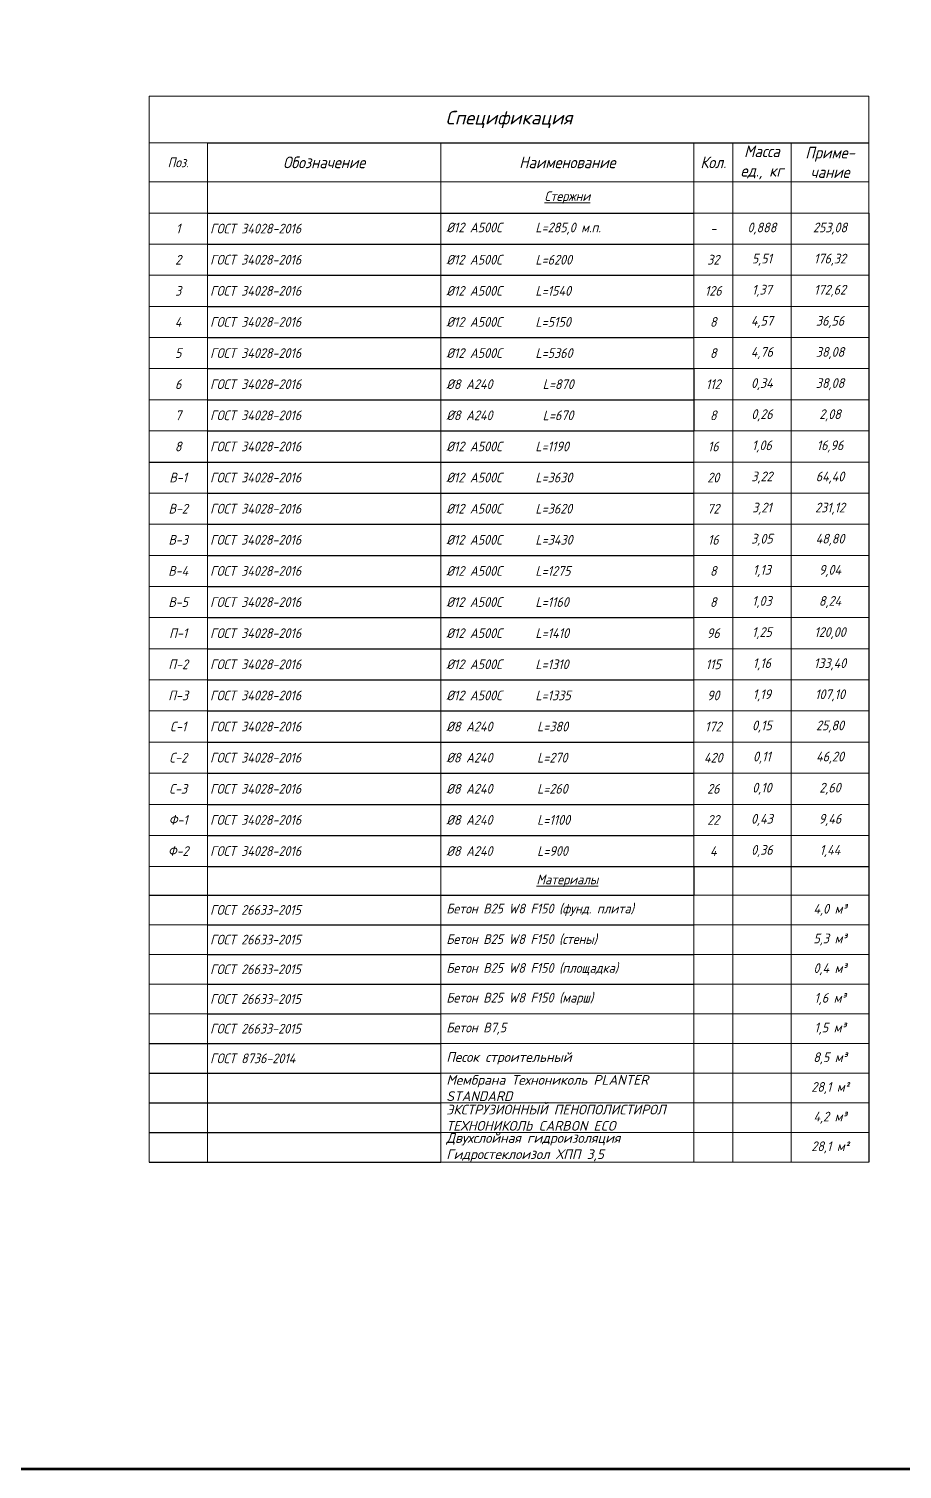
# Model space of a CAD drawing. Header units: millimetres. Extents: x 504091 to 2165846, y 135022 to 442887.
# Drawn here: x 1453518 to 1475961, y 202751 to 239776 of the extents above; entities that cross this region are included whole.
import ezdxf

# ---------------------------------------------------------------- set-up
doc = ezdxf.new("R2010")
doc.units = ezdxf.units.MM
doc.layers.get('Defpoints').update_dxf_attribs({"color": 255})
doc.layers.add('Размеры (линейные)', color=154, linetype='Continuous', lineweight=9)
doc.layers.add('Размеры КР', color=164, linetype='Continuous', lineweight=9)
doc.styles.add('GOST 2.304_new', font='isocpeur.ttf', dxfattribs={"width": 0.9, "oblique": 15})

# ---------------------------------------------------------------- blocks, each defined once
blk = doc.blocks.new('*T4025')
at = {"layer": 'Defpoints', "color": 8, "linetype": 'ByBlock', "lineweight": 0, "transparency": 16777216}
for p, q in [((0, 0), (18500, 0)), ((0, 0), (0, -1200)), ((18500, 0), (18500, -1200))]:
    blk.add_line(p, q, dxfattribs=at)
at = {"layer": 'Размеры (линейные)', "color": 0, "linetype": 'ByBlock', "transparency": 16777216}
for p, q in [((0, -1200), (1500, -1200)), ((0, -1200), (0, -27404)), ((1500, -1200), (1500, -27404)), ((7500, -1200), (7500, -27404)), ((14000, -1200), (14000, -7004)), ((15000, -1200), (15000, -27404)), ((16500, -1200), (16500, -27404)), ((18500, -1200), (18500, -3004)), ((0, -2204), (18500, -2204)), ((0, -3004), (1500, -3004)), ((14000, -3004), (18500, -3004)), ((0, -3804), (1500, -3804)), ((14000, -3804), (18500, -3804)), ((0, -4604), (1500, -4604)), ((14000, -4604), (18500, -4604)), ((0, -5404), (1500, -5404)), ((14000, -5404), (18500, -5404)), ((0, -6204), (1500, -6204)), ((14000, -6204), (18500, -6204)), ((0, -7004), (1500, -7004)), ((14000, -7004), (18500, -7004)), ((0, -7804), (1500, -7804)), ((14000, -7804), (18500, -7804)), ((0, -8604), (1500, -8604)), ((14000, -8604), (18500, -8604)), ((14000, -8604), (14000, -19804)), ((14000, -9404), (18500, -9404)), ((0, -10204), (1500, -10204)), ((14000, -10204), (18500, -10204)), ((0, -11004), (1500, -11004)), ((14000, -11004), (18500, -11004)), ((0, -11804), (1500, -11804)), ((14000, -11804), (18500, -11804)), ((0, -12604), (1500, -12604)), ((14000, -12604), (18500, -12604)), ((0, -13404), (1500, -13404)), ((14000, -13404), (18500, -13404)), ((0, -14204), (1500, -14204)), ((14000, -14204), (18500, -14204)), ((0, -15004), (1500, -15004)), ((14000, -15004), (18500, -15004)), ((0, -15804), (1500, -15804)), ((14000, -15804), (18500, -15804)), ((0, -16604), (1500, -16604)), ((14000, -16604), (18500, -16604)), ((0, -17404), (1500, -17404)), ((14000, -17404), (18500, -17404)), ((0, -18204), (1500, -18204)), ((14000, -18204), (18500, -18204)), ((0, -19004), (1500, -19004)), ((14000, -19004), (18500, -19004)), ((0, -19804), (1500, -19804)), ((14000, -20536), (18500, -20536)), ((14000, -20536), (14000, -27404)), ((0, -21299), (1500, -21299)), ((14000, -21299), (18500, -21299)), ((0, -22062), (1500, -22062)), ((14000, -22062), (18500, -22062)), ((0, -22825), (1500, -22825)), ((14000, -22825), (18500, -22825)), ((0, -23588), (1500, -23588)), ((7500, -23588), (18500, -23588)), ((7500, -24351), (18500, -24351)), ((7500, -25115), (18500, -25115)), ((7500, -25878), (18500, -25878)), ((7500, -26641), (18500, -26641)), ((7500, -27404), (18500, -27404))]:
    blk.add_line(p, q, dxfattribs=at)
at = {"layer": 'Размеры (линейные)', "color": 0, "linetype": 'ByBlock', "lineweight": -2, "transparency": 16777216}
for p, q in [((1500, -1200), (18500, -1200)), ((1500, -3004), (14000, -3004)), ((18500, -3004), (18500, -27404)), ((1500, -3804), (14000, -3804)), ((1500, -4604), (14000, -4604)), ((1500, -5404), (14000, -5404)), ((1500, -6204), (14000, -6204)), ((1500, -7004), (14000, -7004)), ((14000, -7004), (14000, -8604)), ((1500, -7804), (14000, -7804)), ((1500, -8604), (14000, -8604)), ((0, -9404), (14000, -9404)), ((1500, -10204), (14000, -10204)), ((1500, -11004), (14000, -11004)), ((1500, -11804), (14000, -11804)), ((1500, -12604), (14000, -12604)), ((1500, -13404), (14000, -13404)), ((1500, -14204), (14000, -14204)), ((1500, -15004), (14000, -15004)), ((1500, -15804), (14000, -15804)), ((1500, -16604), (14000, -16604)), ((1500, -17404), (14000, -17404)), ((1500, -18204), (14000, -18204)), ((1500, -19004), (14000, -19004)), ((1500, -19804), (18500, -19804)), ((14000, -19804), (14000, -20536)), ((0, -20536), (14000, -20536)), ((1500, -21299), (14000, -21299)), ((1500, -22062), (14000, -22062)), ((1500, -22825), (14000, -22825)), ((1500, -23588), (7500, -23588)), ((0, -24351), (7500, -24351)), ((0, -25115), (7500, -25115)), ((0, -25878), (7500, -25878)), ((0, -26641), (7500, -26641)), ((0, -27404), (7500, -27404))]:
    blk.add_line(p, q, dxfattribs=at)
at = {"layer": 'Размеры (линейные)', "color": 0, "transparency": 16777216, "style": 'GOST 2.304_new'}
for s, insert, char_height, width, attachment_point in [('{\\W1;Спецификация }', (9250, -600), 350, 18220, 5), ('Масса\\Pед., кг', (15750, -1702), 300, 1220, 5), ('Приме-\\Pчание', (17500, -1702), 300, 1720, 5), ('Поз.', (750, -1702), 250, 1220, 5), ('Обозначение', (4500, -1702), 300, 5720, 5), ('Наименование', (10750, -1702), 300, 6220, 5), ('Кол.', (14500, -1702), 300, 720, 5), ('{\\LСтержни}', (10750, -2604), 250, 6220, 5), ('1', (750, -3404), 250, 1360, 5), ('ГОСТ 34028-2016', (1570, -3404), 250, 5860, 4), ('%%C12 А500С      L=285,0 м.п.', (7640, -3404), 250, 6220, 4), ('0,888', (15750, -3404), 250, 1360, 5), ('253,08', (17500, -3404), 250, 1860, 5), ('-', (14500, -3404), 250, 860, 5), ('5,51', (15750, -4204), 250, 1360, 5), ('176,32', (17500, -4204), 250, 1860, 5), ('2', (750, -4204), 250, 1360, 5), ('ГОСТ 34028-2016', (1570, -4204), 250, 5860, 4), ('%%C12 А500С      L=6200', (7640, -4204), 250, 6220, 4), ('32', (14500, -4204), 250, 860, 5), ('3', (750, -5004), 250, 1360, 5), ('ГОСТ 34028-2016', (1570, -5004), 250, 5860, 4), ('%%C12 А500С      L=1540', (7640, -5004), 250, 6220, 4), ('126', (14500, -5004), 250, 860, 5), ('1,37', (15750, -5004), 250, 1360, 5), ('172,62', (17500, -5004), 250, 1860, 5), ('4', (750, -5804), 250, 1360, 5), ('ГОСТ 34028-2016', (1570, -5804), 250, 5860, 4), ('%%C12 А500С      L=5150', (7640, -5804), 250, 6220, 4), ('8', (14500, -5804), 250, 860, 5), ('4,57', (15750, -5804), 250, 1360, 5), ('36,56', (17500, -5804), 250, 1860, 5), ('5', (750, -6604), 250, 1360, 5), ('ГОСТ 34028-2016', (1570, -6604), 250, 5860, 4), ('%%C12 А500С      L=5360', (7640, -6604), 250, 6220, 4), ('8', (14500, -6604), 250, 860, 5), ('4,76', (15750, -6604), 250, 1360, 5), ('38,08', (17500, -6604), 250, 1860, 5), ('6', (750, -7404), 250, 1360, 5), ('ГОСТ 34028-2016', (1570, -7404), 250, 5860, 4), ('%%C8 А240         L=870', (7640, -7404), 250, 6220, 4), ('112', (14500, -7404), 250, 860, 5), ('0,34', (15750, -7404), 250, 1360, 5), ('38,08', (17500, -7404), 250, 1860, 5), ('7', (750, -8204), 250, 1360, 5), ('ГОСТ 34028-2016', (1570, -8204), 250, 5860, 4), ('%%C8 А240         L=670', (7640, -8204), 250, 6220, 4), ('8', (14500, -8204), 250, 860, 5), ('0,26', (15750, -8204), 250, 1360, 5), ('2,08', (17500, -8204), 250, 1860, 5), ('8', (750, -9004), 250, 1360, 5), ('ГОСТ 34028-2016', (1570, -9004), 250, 5860, 4), ('%%C12 А500С      L=1190', (7640, -9004), 250, 6220, 4), ('16', (14500, -9004), 250, 860, 5), ('1,06', (15750, -9004), 250, 1360, 5), ('16,96', (17500, -9004), 250, 1860, 5), ('В-1', (750, -9804), 250, 1360, 5), ('ГОСТ 34028-2016', (1570, -9804), 250, 5860, 4), ('%%C12 А500С      L=3630', (7640, -9804), 250, 6220, 4), ('20', (14500, -9804), 250, 860, 5), ('3,22', (15750, -9804), 250, 1360, 5), ('64,40', (17500, -9804), 250, 1860, 5), ('В-2', (750, -10604), 250, 1360, 5), ('ГОСТ 34028-2016', (1570, -10604), 250, 5860, 4), ('%%C12 А500С      L=3620', (7640, -10604), 250, 6220, 4), ('72', (14500, -10604), 250, 860, 5), ('3,21', (15750, -10604), 250, 1360, 5), ('231,12', (17500, -10604), 250, 1860, 5), ('В-3', (750, -11404), 250, 1360, 5), ('ГОСТ 34028-2016', (1570, -11404), 250, 5860, 4), ('%%C12 А500С      L=3430', (7640, -11404), 250, 6220, 4), ('16', (14500, -11404), 250, 860, 5), ('3,05', (15750, -11404), 250, 1360, 5), ('48,80', (17500, -11404), 250, 1860, 5), ('В-4', (750, -12204), 250, 1360, 5), ('ГОСТ 34028-2016', (1570, -12204), 250, 5860, 4), ('%%C12 А500С      L=1275', (7640, -12204), 250, 6220, 4), ('8', (14500, -12204), 250, 860, 5), ('1,13', (15750, -12204), 250, 1360, 5), ('9,04', (17500, -12204), 250, 1860, 5), ('В-5', (750, -13004), 250, 1360, 5), ('ГОСТ 34028-2016', (1570, -13004), 250, 5860, 4), ('%%C12 А500С      L=1160', (7640, -13004), 250, 6220, 4), ('8', (14500, -13004), 250, 860, 5), ('1,03', (15750, -13004), 250, 1360, 5), ('8,24', (17500, -13004), 250, 1860, 5), ('П-1', (750, -13804), 250, 1360, 5), ('ГОСТ 34028-2016', (1570, -13804), 250, 5860, 4), ('%%C12 А500С      L=1410', (7640, -13804), 250, 6220, 4), ('96', (14500, -13804), 250, 860, 5), ('1,25', (15750, -13804), 250, 1360, 5), ('120,00', (17500, -13804), 250, 1860, 5), ('П-2', (750, -14604), 250, 1360, 5), ('ГОСТ 34028-2016', (1570, -14604), 250, 5860, 4), ('%%C12 А500С      L=1310', (7640, -14604), 250, 6220, 4), ('115', (14500, -14604), 250, 860, 5), ('1,16', (15750, -14604), 250, 1360, 5), ('133,40', (17500, -14604), 250, 1860, 5), ('П-3', (750, -15404), 250, 1360, 5), ('ГОСТ 34028-2016', (1570, -15404), 250, 5860, 4), ('%%C12 А500С      L=1335', (7640, -15404), 250, 6220, 4), ('90', (14500, -15404), 250, 860, 5), ('1,19', (15750, -15404), 250, 1360, 5), ('107,10', (17500, -15404), 250, 1860, 5), ('С-1', (750, -16204), 250, 1360, 5), ('ГОСТ 34028-2016', (1570, -16204), 250, 5860, 4), ('%%C8 А240        L=380', (7640, -16204), 250, 6220, 4), ('172', (14500, -16204), 250, 860, 5), ('0,15', (15750, -16204), 250, 1360, 5), ('25,80', (17500, -16204), 250, 1860, 5), ('С-2', (750, -17004), 250, 1360, 5), ('ГОСТ 34028-2016', (1570, -17004), 250, 5860, 4), ('%%C8 А240        L=270', (7640, -17004), 250, 6220, 4), ('420', (14500, -17004), 250, 860, 5), ('0,11', (15750, -17004), 250, 1360, 5), ('46,20', (17500, -17004), 250, 1860, 5), ('С-3', (750, -17804), 250, 1360, 5), ('ГОСТ 34028-2016', (1570, -17804), 250, 5860, 4), ('%%C8 А240        L=260', (7640, -17804), 250, 6220, 4), ('26', (14500, -17804), 250, 860, 5), ('0,10', (15750, -17804), 250, 1360, 5), ('2,60', (17500, -17804), 250, 1860, 5), ('Ф-1', (750, -18604), 250, 1360, 5), ('ГОСТ 34028-2016', (1570, -18604), 250, 5860, 4), ('%%C8 А240        L=1100', (7640, -18604), 250, 6220, 4), ('22', (14500, -18604), 250, 860, 5), ('0,43', (15750, -18604), 250, 1360, 5), ('9,46', (17500, -18604), 250, 1860, 5), ('0,36', (15750, -19404), 250, 1360, 5), ('1,44', (17500, -19404), 250, 1860, 5), ('Ф-2', (750, -19404), 250, 1360, 5), ('ГОСТ 34028-2016', (1570, -19404), 250, 5860, 4), ('%%C8 А240        L=900', (7640, -19404), 250, 6220, 4), ('4', (14500, -19404), 250, 860, 5), ('{\\LМатериалы}', (10750, -20170), 250, 6220, 5), ('Бетон В25 W8 F150 (фунд. плита)', (7640, -20917), 250, 6220, 4), ('ГОСТ 26633-2015', (1570, -20917), 250, 5860, 4), ('4,0 м³', (17500, -20917), 250, 1860, 5), ('ГОСТ 26633-2015', (1570, -21680), 250, 5860, 4), ('Бетон В25 W8 F150 (стены)', (7640, -21680), 250, 6220, 4), ('5,3 м³', (17500, -21680), 250, 1860, 5), ('ГОСТ 26633-2015', (1570, -22443), 250, 5860, 4), ('Бетон В25 W8 F150 (площадка)', (7640, -22443), 250, 6220, 4), ('0,4 м³', (17500, -22443), 250, 1860, 5), ('ГОСТ 26633-2015', (1570, -23207), 250, 5860, 4), ('Бетон В25 W8 F150 (марш)', (7640, -23207), 250, 6220, 4), ('1,6 м³', (17500, -23207), 250, 1860, 5), ('ГОСТ 26633-2015', (1570, -23970), 250, 5860, 4), ('Бетон В7,5', (7640, -23970), 250, 6220, 4), ('1,5 м³', (17500, -23970), 250, 1860, 5), ('ГОСТ 8736-2014', (1570, -24733), 250, 5860, 4), ('{\\W1;Песок строительный}', (7640, -24733), 250, 6220, 4), ('8,5 м³', (17500, -24733), 250, 1860, 5), ('\\A1;{\\W1;\\C256;Мембрана Технониколь PLANTER STANDARD}', (7640, -25496), 250, 6220, 4), ('28,1 м²', (17500, -25496), 250, 1860, 5), ('\\A1;{\\W1;\\C256;ЭКСТРУЗИОННЫЙ ПЕНОПОЛИСТИРОЛ ТЕХНОНИКОЛЬ CARBON ECO}', (7640, -26259), 250, 6220, 4), ('4,2 м³', (17500, -26259), 250, 1860, 5), ('\\A1;{\\W1;\\C256;Двухслойная гидроизоляция Гидростеклоизол ХПП 3,5}', (7640, -27022), 250, 6220, 4), ('28,1 м²', (17500, -27022), 250, 1860, 5)]:
    blk.add_mtext(s, dxfattribs=dict(at, insert=insert, char_height=char_height, width=width, attachment_point=attachment_point))

msp = doc.modelspace()

# ---------------------------------------------------------------- linework, layer by layer
at = {"layer": 'Размеры КР', "color": 1, "lineweight": 60}
msp.add_lwpolyline([(1431990.7003, 282473.5457), (1480135.0213, 282473.5457), (1480135.0213, 202751.1477), (1431990.7003, 202751.1477)], close=True, dxfattribs=at)

# ---------------------------------------------------------------- block references
msp.add_blockref('*T4025', (1456606.9534, 238044.5589))

doc.saveas('drawing.dxf')
